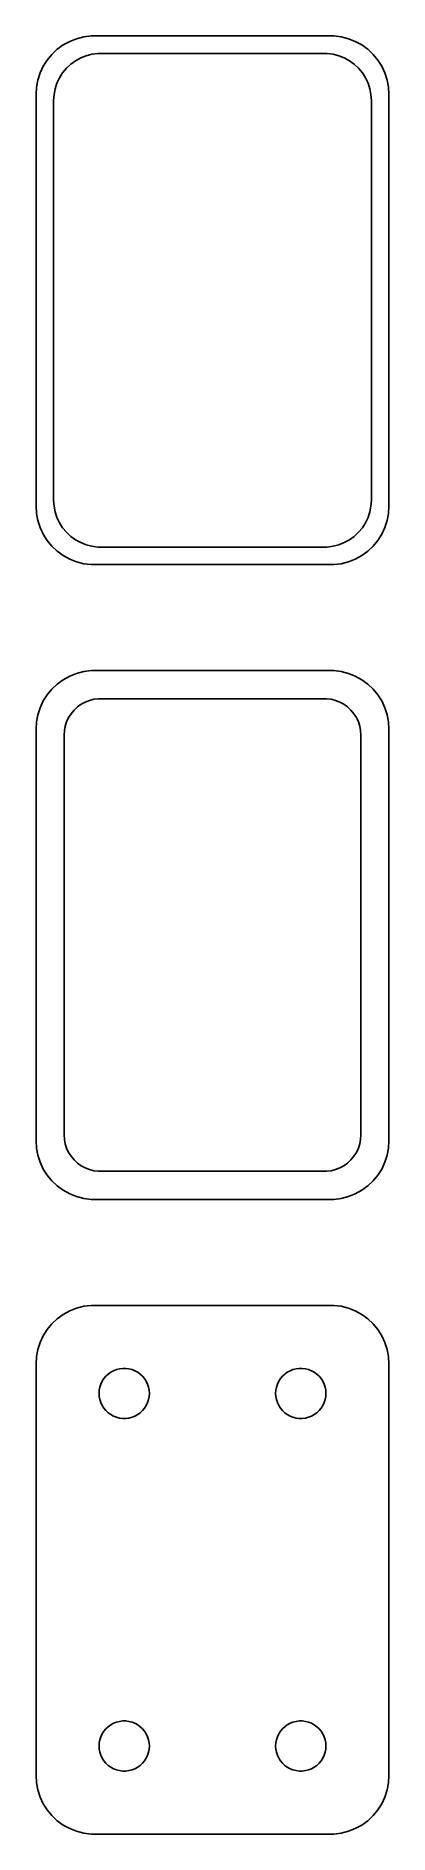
# Model space of a CAD drawing. Header units: metres. Extents: x -15 to 15, y 140 to 292.
import ezdxf

# ---------------------------------------------------------------- set-up
doc = ezdxf.new("R2010")
doc.units = ezdxf.units.M

msp = doc.modelspace()

# ---------------------------------------------------------------- linework, layer by layer
for p, q in [((-11.5451, 292.255), (-12.1289, 292.024)), ((-10.9369, 292.411), (-11.5451, 292.255)), ((-10.3139, 292.49), (-10.9369, 292.411)), ((10.3139, 292.49), (-10.3139, 292.49)), ((10.9369, 292.411), (10.3139, 292.49)), ((11.5451, 292.255), (10.9369, 292.411)), ((12.1289, 292.024), (11.5451, 292.255)), ((-13.6448, 290.923), (-14.0451, 290.439)), ((-13.1871, 291.353), (-13.6448, 290.923)), ((-12.6791, 291.722), (-13.1871, 291.353)), ((-12.1289, 292.024), (-12.6791, 291.722)), ((-11.2031, 290.619), (-10.7361, 290.804)), ((-10.7361, 290.804), (-10.2495, 290.929)), ((-10.2495, 290.929), (-9.75116, 290.992)), ((-9.75116, 290.992), (9.75116, 290.992)), ((9.75116, 290.992), (10.2495, 290.929)), ((10.2495, 290.929), (10.7361, 290.804)), ((10.7361, 290.804), (11.2031, 290.619)), ((12.6791, 291.722), (12.1289, 292.024)), ((13.1871, 291.353), (12.6791, 291.722)), ((13.6448, 290.923), (13.1871, 291.353)), ((14.0451, 290.439), (13.6448, 290.923)), ((-14.6489, 289.341), (-14.8429, 288.743)), ((-14.3815, 289.909), (-14.6489, 289.341)), ((-14.0451, 290.439), (-14.3815, 289.909)), ((-13.0052, 288.927), (-12.7361, 289.351)), ((-12.7361, 289.351), (-12.4159, 289.738)), ((-12.4159, 289.738), (-12.0497, 290.082)), ((-12.0497, 290.082), (-11.6433, 290.377)), ((-11.6433, 290.377), (-11.2031, 290.619)), ((11.2031, 290.619), (11.6433, 290.377)), ((11.6433, 290.377), (12.0497, 290.082)), ((12.0497, 290.082), (12.4159, 289.738)), ((12.4159, 289.738), (12.7361, 289.351)), ((12.7361, 289.351), (13.0052, 288.927)), ((14.3815, 289.909), (14.0451, 290.439)), ((14.6489, 289.341), (14.3815, 289.909)), ((14.8429, 288.743), (14.6489, 289.341)), ((-14.9606, 288.127), (-15, 287.5)), ((-14.8429, 288.743), (-14.9606, 288.127)), ((-13.4684, 287.501), (-13.3743, 287.995)), ((-13.3743, 287.995), (-13.2191, 288.472)), ((-13.2191, 288.472), (-13.0052, 288.927)), ((13.0052, 288.927), (13.2191, 288.472)), ((13.2191, 288.472), (13.3743, 287.995)), ((13.3743, 287.995), (13.4684, 287.501)), ((14.9606, 288.127), (14.8429, 288.743)), ((15, 287.5), (14.9606, 288.127)), ((-15, 287.5), (-15, 252.5)), ((-13.5, 287), (-13.4684, 287.501)), ((-13.5, 253), (-13.5, 287)), ((13.4684, 287.501), (13.5, 287)), ((13.5, 287), (13.5, 253)), ((15, 252.5), (15, 287.5)), ((-15, 252.5), (-14.9606, 251.873)), ((-13.4684, 252.499), (-13.5, 253)), ((-13.3743, 252.005), (-13.4684, 252.499)), ((13.4684, 252.499), (13.3743, 252.005)), ((13.5, 253), (13.4684, 252.499)), ((14.9606, 251.873), (15, 252.5)), ((-14.9606, 251.873), (-14.8429, 251.257)), ((-14.8429, 251.257), (-14.6489, 250.659)), ((-13.2191, 251.528), (-13.3743, 252.005)), ((-13.0052, 251.073), (-13.2191, 251.528)), ((-12.7361, 250.649), (-13.0052, 251.073)), ((13.0052, 251.073), (12.7361, 250.649)), ((13.2191, 251.528), (13.0052, 251.073)), ((13.3743, 252.005), (13.2191, 251.528)), ((14.6489, 250.659), (14.8429, 251.257)), ((14.8429, 251.257), (14.9606, 251.873)), ((-14.6489, 250.659), (-14.3815, 250.091)), ((-14.3815, 250.091), (-14.0451, 249.561)), ((-14.0451, 249.561), (-13.6448, 249.077)), ((-12.4159, 250.262), (-12.7361, 250.649)), ((-12.0497, 249.918), (-12.4159, 250.262)), ((-11.6433, 249.623), (-12.0497, 249.918)), ((-11.2031, 249.381), (-11.6433, 249.623)), ((-10.7361, 249.196), (-11.2031, 249.381)), ((11.2031, 249.381), (10.7361, 249.196)), ((11.6433, 249.623), (11.2031, 249.381)), ((12.0497, 249.918), (11.6433, 249.623)), ((12.4159, 250.262), (12.0497, 249.918)), ((12.7361, 250.649), (12.4159, 250.262)), ((13.6448, 249.077), (14.0451, 249.561)), ((14.0451, 249.561), (14.3815, 250.091)), ((14.3815, 250.091), (14.6489, 250.659)), ((-13.6448, 249.077), (-13.1871, 248.647)), ((-13.1871, 248.647), (-12.6791, 248.278)), ((-12.6791, 248.278), (-12.1289, 247.976)), ((-12.1289, 247.976), (-11.5451, 247.745)), ((-10.2495, 249.071), (-10.7361, 249.196)), ((-9.75116, 249.008), (-10.2495, 249.071)), ((9.75116, 249.008), (-9.75116, 249.008)), ((10.2495, 249.071), (9.75116, 249.008)), ((10.7361, 249.196), (10.2495, 249.071)), ((11.5451, 247.745), (12.1289, 247.976)), ((12.1289, 247.976), (12.6791, 248.278)), ((12.6791, 248.278), (13.1871, 248.647)), ((13.1871, 248.647), (13.6448, 249.077)), ((-11.5451, 247.745), (-10.9369, 247.589)), ((-10.9369, 247.589), (-10.3139, 247.51)), ((-10.3139, 247.51), (10.3139, 247.51)), ((10.3139, 247.51), (10.9369, 247.589)), ((10.9369, 247.589), (11.5451, 247.745)), ((-13.1871, 237.353), (-13.6448, 236.923)), ((-12.6791, 237.722), (-13.1871, 237.353)), ((-12.1289, 238.024), (-12.6791, 237.722)), ((-11.5451, 238.255), (-12.1289, 238.024)), ((-10.9369, 238.411), (-11.5451, 238.255)), ((-10.3139, 238.49), (-10.9369, 238.411)), ((10.3139, 238.49), (-10.3139, 238.49)), ((10.9369, 238.411), (10.3139, 238.49)), ((11.5451, 238.255), (10.9369, 238.411)), ((12.1289, 238.024), (11.5451, 238.255)), ((12.6791, 237.722), (12.1289, 238.024)), ((13.1871, 237.353), (12.6791, 237.722)), ((13.6448, 236.923), (13.1871, 237.353)), ((-14.3815, 235.909), (-14.6489, 235.341)), ((-14.0451, 236.439), (-14.3815, 235.909)), ((-13.6448, 236.923), (-14.0451, 236.439)), ((-11.4842, 235.399), (-11.168, 235.628)), ((-11.168, 235.628), (-10.8254, 235.817)), ((-10.8254, 235.817), (-10.4619, 235.961)), ((-10.4619, 235.961), (-10.0833, 236.058)), ((-10.0833, 236.058), (-9.69545, 236.107)), ((-9.69545, 236.107), (9.69545, 236.107)), ((9.69545, 236.107), (10.0833, 236.058)), ((10.0833, 236.058), (10.4619, 235.961)), ((10.4619, 235.961), (10.8254, 235.817)), ((10.8254, 235.817), (11.168, 235.628)), ((11.168, 235.628), (11.4842, 235.399)), ((14.0451, 236.439), (13.6448, 236.923)), ((14.3815, 235.909), (14.0451, 236.439)), ((14.6489, 235.341), (14.3815, 235.909)), ((-14.9606, 234.127), (-15, 233.5)), ((-14.8429, 234.743), (-14.9606, 234.127)), ((-14.6489, 235.341), (-14.8429, 234.743)), ((-12.5151, 233.774), (-12.3943, 234.146)), ((-12.3943, 234.146), (-12.2279, 234.5)), ((-12.2279, 234.5), (-12.0184, 234.83)), ((-12.0184, 234.83), (-11.7692, 235.131)), ((-11.7692, 235.131), (-11.4842, 235.399)), ((11.4842, 235.399), (11.7692, 235.131)), ((11.7692, 235.131), (12.0184, 234.83)), ((12.0184, 234.83), (12.2279, 234.5)), ((12.2279, 234.5), (12.3943, 234.146)), ((12.3943, 234.146), (12.5151, 233.774)), ((14.8429, 234.743), (14.6489, 235.341)), ((14.9606, 234.127), (14.8429, 234.743)), ((15, 233.5), (14.9606, 234.127)), ((-15, 233.5), (-15, 198.5)), ((-12.6129, 233), (-12.5884, 233.39)), ((-12.6129, 199), (-12.6129, 233)), ((-12.5884, 233.39), (-12.5151, 233.774)), ((12.5151, 233.774), (12.5884, 233.39)), ((12.5884, 233.39), (12.6129, 233)), ((12.6129, 233), (12.6129, 199)), ((15, 198.5), (15, 233.5)), ((-12.5884, 198.61), (-12.6129, 199)), ((12.6129, 199), (12.5884, 198.61)), ((-15, 198.5), (-14.9606, 197.873)), ((-14.9606, 197.873), (-14.8429, 197.257)), ((-12.5151, 198.226), (-12.5884, 198.61)), ((-12.3943, 197.854), (-12.5151, 198.226)), ((-12.2279, 197.5), (-12.3943, 197.854)), ((-12.0184, 197.17), (-12.2279, 197.5)), ((12.2279, 197.5), (12.0184, 197.17)), ((12.3943, 197.854), (12.2279, 197.5)), ((12.5151, 198.226), (12.3943, 197.854)), ((12.5884, 198.61), (12.5151, 198.226)), ((14.8429, 197.257), (14.9606, 197.873)), ((14.9606, 197.873), (15, 198.5)), ((-14.8429, 197.257), (-14.6489, 196.659)), ((-14.6489, 196.659), (-14.3815, 196.091)), ((-14.3815, 196.091), (-14.0451, 195.561)), ((-11.7692, 196.869), (-12.0184, 197.17)), ((-11.4842, 196.601), (-11.7692, 196.869)), ((-11.168, 196.372), (-11.4842, 196.601)), ((-10.8254, 196.183), (-11.168, 196.372)), ((-10.4619, 196.039), (-10.8254, 196.183)), ((-10.0833, 195.942), (-10.4619, 196.039)), ((-9.69545, 195.893), (-10.0833, 195.942)), ((9.69545, 195.893), (-9.69545, 195.893)), ((10.0833, 195.942), (9.69545, 195.893)), ((10.4619, 196.039), (10.0833, 195.942)), ((10.8254, 196.183), (10.4619, 196.039)), ((11.168, 196.372), (10.8254, 196.183)), ((11.4842, 196.601), (11.168, 196.372)), ((11.7692, 196.869), (11.4842, 196.601)), ((12.0184, 197.17), (11.7692, 196.869)), ((14.0451, 195.561), (14.3815, 196.091)), ((14.3815, 196.091), (14.6489, 196.659)), ((14.6489, 196.659), (14.8429, 197.257)), ((-14.0451, 195.561), (-13.6448, 195.077)), ((-13.6448, 195.077), (-13.1871, 194.647)), ((-13.1871, 194.647), (-12.6791, 194.278)), ((12.6791, 194.278), (13.1871, 194.647)), ((13.1871, 194.647), (13.6448, 195.077)), ((13.6448, 195.077), (14.0451, 195.561)), ((-12.6791, 194.278), (-12.1289, 193.976)), ((-12.1289, 193.976), (-11.5451, 193.745)), ((-11.5451, 193.745), (-10.9369, 193.589)), ((-10.9369, 193.589), (-10.3139, 193.51)), ((-10.3139, 193.51), (10.3139, 193.51)), ((10.3139, 193.51), (10.9369, 193.589)), ((10.9369, 193.589), (11.5451, 193.745)), ((11.5451, 193.745), (12.1289, 193.976)), ((12.1289, 193.976), (12.6791, 194.278)), ((-12.6791, 183.722), (-13.1871, 183.353)), ((-12.1289, 184.024), (-12.6791, 183.722)), ((-11.5451, 184.255), (-12.1289, 184.024)), ((-10.9369, 184.411), (-11.5451, 184.255)), ((-10.3139, 184.49), (-10.9369, 184.411)), ((10.3139, 184.49), (-10.3139, 184.49)), ((10.9369, 184.411), (10.3139, 184.49)), ((11.5451, 184.255), (10.9369, 184.411)), ((12.1289, 184.024), (11.5451, 184.255)), ((12.6791, 183.722), (12.1289, 184.024)), ((13.1871, 183.353), (12.6791, 183.722)), ((-14.0451, 182.439), (-14.3815, 181.909)), ((-13.6448, 182.923), (-14.0451, 182.439)), ((-13.1871, 183.353), (-13.6448, 182.923)), ((13.6448, 182.923), (13.1871, 183.353)), ((14.0451, 182.439), (13.6448, 182.923)), ((14.3815, 181.909), (14.0451, 182.439)), ((-14.8429, 180.743), (-14.9606, 180.127)), ((-14.6489, 181.341), (-14.8429, 180.743)), ((-14.3815, 181.909), (-14.6489, 181.341)), ((14.6489, 181.341), (14.3815, 181.909)), ((14.8429, 180.743), (14.6489, 181.341)), ((14.9606, 180.127), (14.8429, 180.743)), ((-14.9606, 180.127), (-15, 179.5)), ((-15, 179.5), (-15, 144.5)), ((-8.40915, 178.932), (-8.15984, 179.031)), ((-8.15984, 179.031), (-7.9001, 179.097)), ((-7.9001, 179.097), (-7.63406, 179.131)), ((-7.63406, 179.131), (-7.36592, 179.131)), ((-7.36592, 179.131), (-7.09988, 179.097)), ((-7.09988, 179.097), (-6.84015, 179.031)), ((-6.84015, 179.031), (-6.59084, 178.932)), ((6.59084, 178.932), (6.84015, 179.031)), ((6.84015, 179.031), (7.09988, 179.097)), ((7.09988, 179.097), (7.36592, 179.131)), ((7.36592, 179.131), (7.63406, 179.131)), ((7.63406, 179.131), (7.9001, 179.097)), ((7.9001, 179.097), (8.15984, 179.031)), ((8.15984, 179.031), (8.40915, 178.932)), ((15, 179.5), (14.9606, 180.127)), ((15, 144.5), (15, 179.5)), ((-9.61845, 177.268), (-9.56821, 177.531)), ((-9.56821, 177.531), (-9.48534, 177.786)), ((-9.48534, 177.786), (-9.37117, 178.029)), ((-9.37117, 178.029), (-9.22748, 178.255)), ((-9.22748, 178.255), (-9.05655, 178.462)), ((-9.05655, 178.462), (-8.86108, 178.645)), ((-8.86108, 178.645), (-8.64413, 178.803)), ((-8.64413, 178.803), (-8.40915, 178.932)), ((-6.59084, 178.932), (-6.35585, 178.803)), ((-6.35585, 178.803), (-6.1389, 178.645)), ((-6.1389, 178.645), (-5.94344, 178.462)), ((-5.94344, 178.462), (-5.77251, 178.255)), ((-5.77251, 178.255), (-5.62881, 178.029)), ((-5.62881, 178.029), (-5.51465, 177.786)), ((-5.51465, 177.786), (-5.43178, 177.531)), ((-5.43178, 177.531), (-5.38153, 177.268)), ((5.38153, 177.268), (5.43178, 177.531)), ((5.43178, 177.531), (5.51465, 177.786)), ((5.51465, 177.786), (5.62881, 178.029)), ((5.62881, 178.029), (5.77251, 178.255)), ((5.77251, 178.255), (5.94344, 178.462)), ((5.94344, 178.462), (6.1389, 178.645)), ((6.1389, 178.645), (6.35585, 178.803)), ((6.35585, 178.803), (6.59084, 178.932)), ((8.40915, 178.932), (8.64413, 178.803)), ((8.64413, 178.803), (8.86108, 178.645)), ((8.86108, 178.645), (9.05655, 178.462)), ((9.05655, 178.462), (9.22748, 178.255)), ((9.22748, 178.255), (9.37117, 178.029)), ((9.37117, 178.029), (9.48534, 177.786)), ((9.48534, 177.786), (9.56821, 177.531)), ((9.56821, 177.531), (9.61845, 177.268)), ((-9.63528, 177), (-9.61845, 177.268)), ((-9.61845, 176.732), (-9.63528, 177)), ((-9.56821, 176.469), (-9.61845, 176.732)), ((-9.48534, 176.214), (-9.56821, 176.469)), ((-9.37117, 175.971), (-9.48534, 176.214)), ((-9.22748, 175.745), (-9.37117, 175.971)), ((-5.62881, 175.971), (-5.77251, 175.745)), ((-5.51465, 176.214), (-5.62881, 175.971)), ((-5.43178, 176.469), (-5.51465, 176.214)), ((-5.38153, 176.732), (-5.43178, 176.469)), ((-5.38153, 177.268), (-5.3647, 177)), ((-5.3647, 177), (-5.38153, 176.732)), ((5.3647, 177), (5.38153, 177.268)), ((5.38153, 176.732), (5.3647, 177)), ((5.43178, 176.469), (5.38153, 176.732)), ((5.51465, 176.214), (5.43178, 176.469)), ((5.62881, 175.971), (5.51465, 176.214)), ((5.77251, 175.745), (5.62881, 175.971)), ((9.37117, 175.971), (9.22748, 175.745)), ((9.48534, 176.214), (9.37117, 175.971)), ((9.56821, 176.469), (9.48534, 176.214)), ((9.61845, 176.732), (9.56821, 176.469)), ((9.61845, 177.268), (9.63528, 177)), ((9.63528, 177), (9.61845, 176.732)), ((-9.05655, 175.538), (-9.22748, 175.745)), ((-8.86108, 175.355), (-9.05655, 175.538)), ((-8.64413, 175.197), (-8.86108, 175.355)), ((-8.40915, 175.068), (-8.64413, 175.197)), ((-8.15984, 174.969), (-8.40915, 175.068)), ((-7.9001, 174.903), (-8.15984, 174.969)), ((-7.63406, 174.869), (-7.9001, 174.903)), ((-7.36592, 174.869), (-7.63406, 174.869)), ((-7.09988, 174.903), (-7.36592, 174.869)), ((-6.84015, 174.969), (-7.09988, 174.903)), ((-6.59084, 175.068), (-6.84015, 174.969)), ((-6.35585, 175.197), (-6.59084, 175.068)), ((-6.1389, 175.355), (-6.35585, 175.197)), ((-5.94344, 175.538), (-6.1389, 175.355)), ((-5.77251, 175.745), (-5.94344, 175.538)), ((5.94344, 175.538), (5.77251, 175.745)), ((6.1389, 175.355), (5.94344, 175.538)), ((6.35585, 175.197), (6.1389, 175.355)), ((6.59084, 175.068), (6.35585, 175.197)), ((6.84015, 174.969), (6.59084, 175.068)), ((7.09988, 174.903), (6.84015, 174.969)), ((7.36592, 174.869), (7.09988, 174.903)), ((7.63406, 174.869), (7.36592, 174.869)), ((7.9001, 174.903), (7.63406, 174.869)), ((8.15984, 174.969), (7.9001, 174.903)), ((8.40915, 175.068), (8.15984, 174.969)), ((8.64413, 175.197), (8.40915, 175.068)), ((8.86108, 175.355), (8.64413, 175.197)), ((9.05655, 175.538), (8.86108, 175.355)), ((9.22748, 175.745), (9.05655, 175.538)), ((-9.22748, 148.255), (-9.05655, 148.462)), ((-9.05655, 148.462), (-8.86108, 148.645)), ((-8.86108, 148.645), (-8.64413, 148.803)), ((-8.64413, 148.803), (-8.40915, 148.932)), ((-8.40915, 148.932), (-8.15984, 149.031)), ((-8.15984, 149.031), (-7.9001, 149.097)), ((-7.9001, 149.097), (-7.63406, 149.131)), ((-7.63406, 149.131), (-7.36592, 149.131)), ((-7.36592, 149.131), (-7.09988, 149.097)), ((-7.09988, 149.097), (-6.84015, 149.031)), ((-6.84015, 149.031), (-6.59084, 148.932)), ((-6.59084, 148.932), (-6.35585, 148.803)), ((-6.35585, 148.803), (-6.1389, 148.645)), ((-6.1389, 148.645), (-5.94344, 148.462)), ((-5.94344, 148.462), (-5.77251, 148.255)), ((5.77251, 148.255), (5.94344, 148.462)), ((5.94344, 148.462), (6.1389, 148.645)), ((6.1389, 148.645), (6.35585, 148.803)), ((6.35585, 148.803), (6.59084, 148.932)), ((6.59084, 148.932), (6.84015, 149.031)), ((6.84015, 149.031), (7.09988, 149.097)), ((7.09988, 149.097), (7.36592, 149.131)), ((7.36592, 149.131), (7.63406, 149.131)), ((7.63406, 149.131), (7.9001, 149.097)), ((7.9001, 149.097), (8.15984, 149.031)), ((8.15984, 149.031), (8.40915, 148.932)), ((8.40915, 148.932), (8.64413, 148.803)), ((8.64413, 148.803), (8.86108, 148.645)), ((8.86108, 148.645), (9.05655, 148.462)), ((9.05655, 148.462), (9.22748, 148.255)), ((-9.63528, 147), (-9.61845, 147.268)), ((-9.61845, 146.732), (-9.63528, 147)), ((-9.61845, 147.268), (-9.56821, 147.531)), ((-9.56821, 147.531), (-9.48534, 147.786)), ((-9.48534, 147.786), (-9.37117, 148.029)), ((-9.37117, 148.029), (-9.22748, 148.255)), ((-5.77251, 148.255), (-5.62881, 148.029)), ((-5.62881, 148.029), (-5.51465, 147.786)), ((-5.51465, 147.786), (-5.43178, 147.531)), ((-5.43178, 147.531), (-5.38153, 147.268)), ((-5.38153, 147.268), (-5.3647, 147)), ((-5.3647, 147), (-5.38153, 146.732)), ((5.3647, 147), (5.38153, 147.268)), ((5.38153, 146.732), (5.3647, 147)), ((5.38153, 147.268), (5.43178, 147.531)), ((5.43178, 147.531), (5.51465, 147.786)), ((5.51465, 147.786), (5.62881, 148.029)), ((5.62881, 148.029), (5.77251, 148.255)), ((9.22748, 148.255), (9.37117, 148.029)), ((9.37117, 148.029), (9.48534, 147.786)), ((9.48534, 147.786), (9.56821, 147.531)), ((9.56821, 147.531), (9.61845, 147.268)), ((9.61845, 147.268), (9.63528, 147)), ((9.63528, 147), (9.61845, 146.732)), ((-9.56821, 146.469), (-9.61845, 146.732)), ((-9.48534, 146.214), (-9.56821, 146.469)), ((-9.37117, 145.971), (-9.48534, 146.214)), ((-9.22748, 145.745), (-9.37117, 145.971)), ((-9.05655, 145.538), (-9.22748, 145.745)), ((-8.86108, 145.355), (-9.05655, 145.538)), ((-8.64413, 145.197), (-8.86108, 145.355)), ((-6.1389, 145.355), (-6.35585, 145.197)), ((-5.94344, 145.538), (-6.1389, 145.355)), ((-5.77251, 145.745), (-5.94344, 145.538)), ((-5.62881, 145.971), (-5.77251, 145.745)), ((-5.51465, 146.214), (-5.62881, 145.971)), ((-5.43178, 146.469), (-5.51465, 146.214)), ((-5.38153, 146.732), (-5.43178, 146.469)), ((5.43178, 146.469), (5.38153, 146.732)), ((5.51465, 146.214), (5.43178, 146.469)), ((5.62881, 145.971), (5.51465, 146.214)), ((5.77251, 145.745), (5.62881, 145.971)), ((5.94344, 145.538), (5.77251, 145.745)), ((6.1389, 145.355), (5.94344, 145.538)), ((6.35585, 145.197), (6.1389, 145.355)), ((8.86108, 145.355), (8.64413, 145.197)), ((9.05655, 145.538), (8.86108, 145.355)), ((9.22748, 145.745), (9.05655, 145.538)), ((9.37117, 145.971), (9.22748, 145.745)), ((9.48534, 146.214), (9.37117, 145.971)), ((9.56821, 146.469), (9.48534, 146.214)), ((9.61845, 146.732), (9.56821, 146.469)), ((-15, 144.5), (-14.9606, 143.873)), ((-14.9606, 143.873), (-14.8429, 143.257)), ((-8.40915, 145.068), (-8.64413, 145.197)), ((-8.15984, 144.969), (-8.40915, 145.068)), ((-7.9001, 144.903), (-8.15984, 144.969)), ((-7.63406, 144.869), (-7.9001, 144.903)), ((-7.36592, 144.869), (-7.63406, 144.869)), ((-7.09988, 144.903), (-7.36592, 144.869)), ((-6.84015, 144.969), (-7.09988, 144.903)), ((-6.59084, 145.068), (-6.84015, 144.969)), ((-6.35585, 145.197), (-6.59084, 145.068)), ((6.59084, 145.068), (6.35585, 145.197)), ((6.84015, 144.969), (6.59084, 145.068)), ((7.09988, 144.903), (6.84015, 144.969)), ((7.36592, 144.869), (7.09988, 144.903)), ((7.63406, 144.869), (7.36592, 144.869)), ((7.9001, 144.903), (7.63406, 144.869)), ((8.15984, 144.969), (7.9001, 144.903)), ((8.40915, 145.068), (8.15984, 144.969)), ((8.64413, 145.197), (8.40915, 145.068)), ((14.8429, 143.257), (14.9606, 143.873)), ((14.9606, 143.873), (15, 144.5)), ((-14.8429, 143.257), (-14.6489, 142.659)), ((-14.6489, 142.659), (-14.3815, 142.091)), ((14.3815, 142.091), (14.6489, 142.659)), ((14.6489, 142.659), (14.8429, 143.257)), ((-14.3815, 142.091), (-14.0451, 141.561)), ((-14.0451, 141.561), (-13.6448, 141.077)), ((-13.6448, 141.077), (-13.1871, 140.647)), ((13.1871, 140.647), (13.6448, 141.077)), ((13.6448, 141.077), (14.0451, 141.561)), ((14.0451, 141.561), (14.3815, 142.091)), ((-13.1871, 140.647), (-12.6791, 140.278)), ((-12.6791, 140.278), (-12.1289, 139.976)), ((-12.1289, 139.976), (-11.5451, 139.745)), ((-11.5451, 139.745), (-10.9369, 139.589)), ((-10.9369, 139.589), (-10.3139, 139.51)), ((-10.3139, 139.51), (10.3139, 139.51)), ((10.3139, 139.51), (10.9369, 139.589)), ((10.9369, 139.589), (11.5451, 139.745)), ((11.5451, 139.745), (12.1289, 139.976)), ((12.1289, 139.976), (12.6791, 140.278)), ((12.6791, 140.278), (13.1871, 140.647))]:
    msp.add_line(p, q)

doc.saveas('drawing.dxf')
